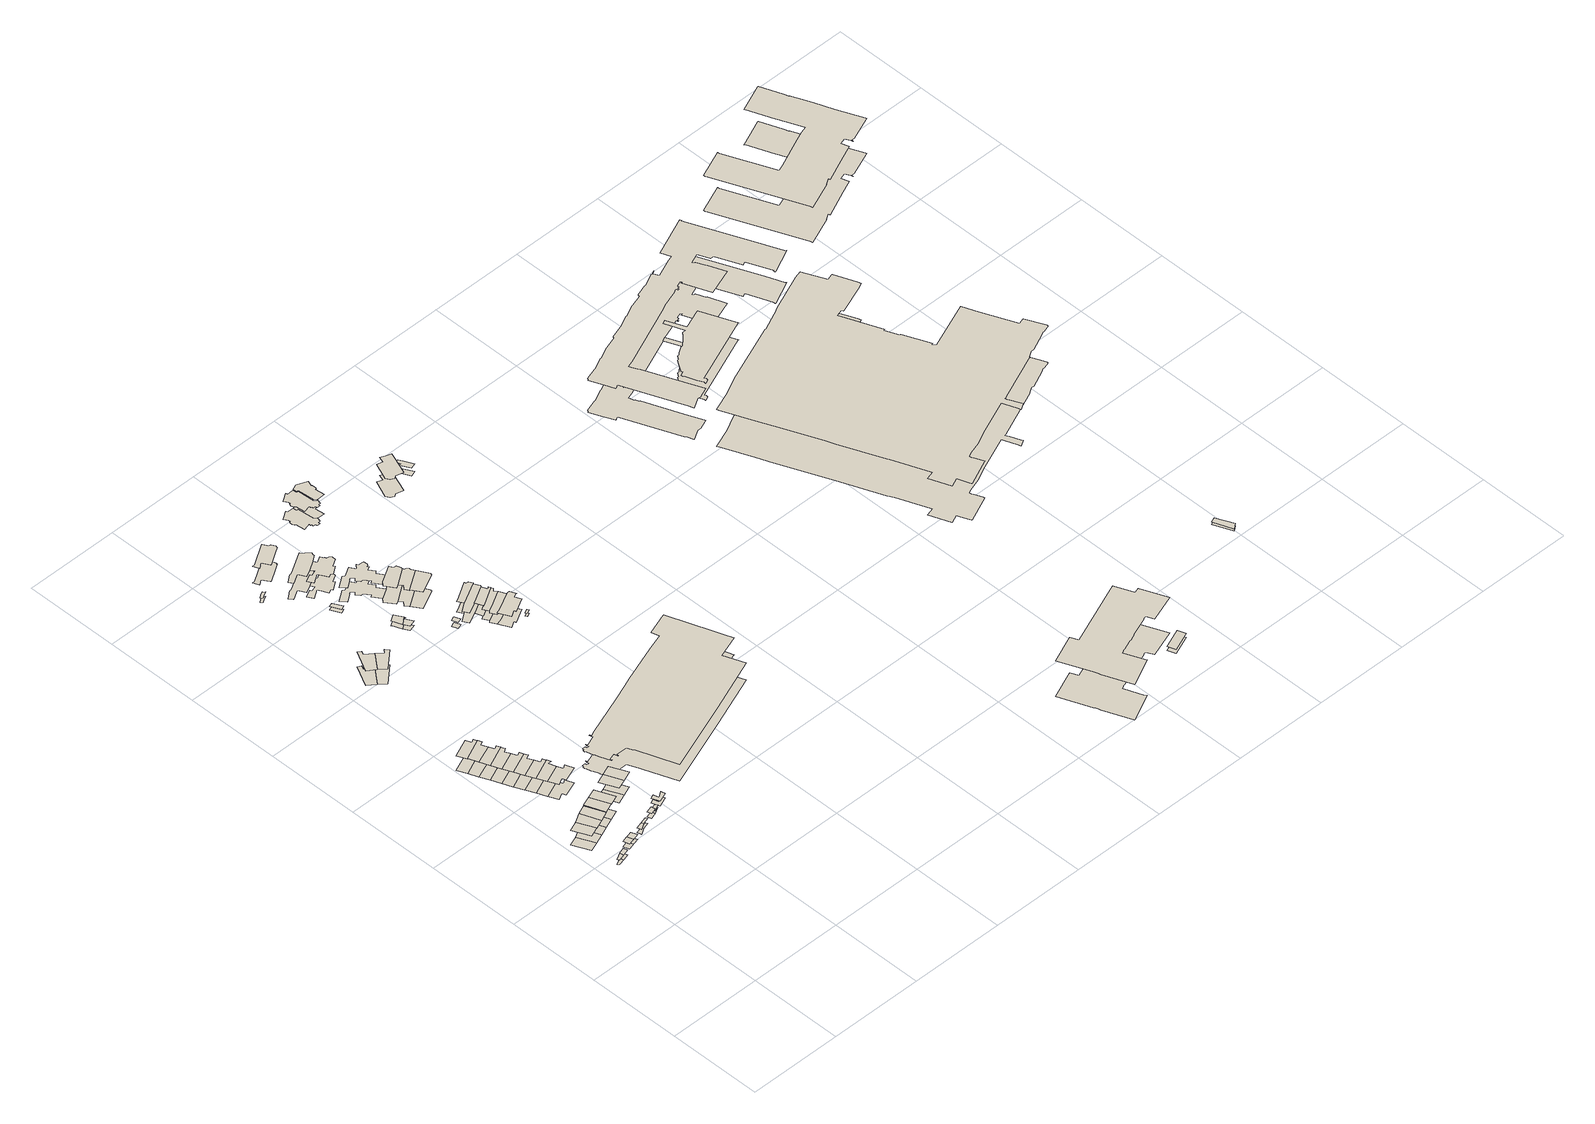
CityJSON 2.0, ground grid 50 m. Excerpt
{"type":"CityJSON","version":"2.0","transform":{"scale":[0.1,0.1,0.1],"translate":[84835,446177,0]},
"CityObjects":{
"building1":{"type":"Building","attributes":{"yearOfConstruction":"1989-01-01Z","measuredHeight":2.98,"storeysAboveGround":0},"geometry":[{"type":"MultiSurface","lod":"1.2","boundaries":[[[0,1,2,3]],[[4,5,6,7]]]}]},
"building2":{"type":"Building","attributes":{"yearOfConstruction":"1989-01-01Z","measuredHeight":9.03,"storeysAboveGround":3},"geometry":[{"type":"MultiSurface","lod":"1.2","boundaries":[[[8,9,10,11]],[[12,13,14,15]]]}]},
"building3":{"type":"Building","attributes":{"yearOfConstruction":"1989-01-01Z","measuredHeight":2.99,"storeysAboveGround":0},"geometry":[{"type":"MultiSurface","lod":"1.2","boundaries":[[[16,17,2,1]],[[18,19,6,5]]]}]},
"building4":{"type":"Building","attributes":{"yearOfConstruction":"1989-01-01Z","measuredHeight":8.89,"storeysAboveGround":2},"geometry":[{"type":"MultiSurface","lod":"1.2","boundaries":[[[9,20,21,10]],[[22,23,24,25]]]}]},
"building5":{"type":"Building","attributes":{"yearOfConstruction":"1989-01-01Z","measuredHeight":3.2,"storeysAboveGround":1},"geometry":[{"type":"MultiSurface","lod":"1.2","boundaries":[[[26,27,28,29,30]],[[31,32,33,34,35]]]}]},
"building6":{"type":"Building","attributes":{"yearOfConstruction":"1989-01-01Z","measuredHeight":9.04,"storeysAboveGround":3},"geometry":[{"type":"MultiSurface","lod":"1.2","boundaries":[[[20,36,37,21]],[[38,39,40,41]]]}]},
"building7":{"type":"Building","attributes":{"yearOfConstruction":"1989-01-01Z","measuredHeight":2.93,"storeysAboveGround":0},"geometry":[{"type":"MultiSurface","lod":"1.2","boundaries":[[[42,43,29,28,27]],[[44,45,46,47,48]]]}]},
"building8":{"type":"Building","attributes":{"yearOfConstruction":"1989-01-01Z","measuredHeight":9.45,"storeysAboveGround":3},"geometry":[{"type":"MultiSurface","lod":"1.2","boundaries":[[[36,49,50,37]],[[51,52,53,54]]]}]},
"building9":{"type":"Building","attributes":{"yearOfConstruction":"1989-01-01Z","measuredHeight":3.05,"storeysAboveGround":1},"geometry":[{"type":"MultiSurface","lod":"1.2","boundaries":[[[55,56,57,58]],[[59,60,61,62]]]}]},
"building10":{"type":"Building","attributes":{"yearOfConstruction":"1989-01-01Z","measuredHeight":8.88,"storeysAboveGround":2},"geometry":[{"type":"MultiSurface","lod":"1.2","boundaries":[[[63,64,65,66,67,68]],[[69,70,71,72,73,74]]]}]},
"building11":{"type":"Building","attributes":{"yearOfConstruction":"1989-01-01Z","measuredHeight":9.06,"storeysAboveGround":3},"geometry":[{"type":"MultiSurface","lod":"1.2","boundaries":[[[75,76,77,78,64,63]],[[79,80,81,82,83,84]]]}]},
"building12":{"type":"Building","attributes":{"yearOfConstruction":"1989-01-01Z","measuredHeight":9.16,"storeysAboveGround":3},"geometry":[{"type":"MultiSurface","lod":"1.2","boundaries":[[[49,85,86,50]],[[87,88,89,90]]]}]},
"building13":{"type":"Building","attributes":{"yearOfConstruction":"1989-01-01Z","measuredHeight":8.96,"storeysAboveGround":2},"geometry":[{"type":"MultiSurface","lod":"1.2","boundaries":[[[91,92,93,94,76,75]],[[95,96,97,98,99,100]]]}]},
"building14":{"type":"Building","attributes":{"yearOfConstruction":"1989-01-01Z","measuredHeight":8.88,"storeysAboveGround":2},"geometry":[{"type":"MultiSurface","lod":"1.2","boundaries":[[[101,102,103,104,92,91]],[[105,106,107,108,109,110]]]}]},
"building15":{"type":"Building","attributes":{"yearOfConstruction":"1989-01-01Z","measuredHeight":8.89,"storeysAboveGround":2},"geometry":[{"type":"MultiSurface","lod":"1.2","boundaries":[[[111,112,113,114,102,101]],[[115,116,117,118,106,105]]]}]},
"building16":{"type":"Building","attributes":{"yearOfConstruction":"1989-01-01Z","measuredHeight":3.01,"storeysAboveGround":1},"geometry":[{"type":"MultiSurface","lod":"1.2","boundaries":[[[56,119,120,57]],[[60,121,122,61]]]}]},
"building17":{"type":"Building","attributes":{"yearOfConstruction":"1989-01-01Z","measuredHeight":8.88,"storeysAboveGround":2},"geometry":[{"type":"MultiSurface","lod":"1.2","boundaries":[[[123,124,125,126,112,111]],[[127,128,129,130,116,115]]]}]},
"building18":{"type":"Building","attributes":{"yearOfConstruction":"1989-01-01Z","measuredHeight":8.9,"storeysAboveGround":2},"geometry":[{"type":"MultiSurface","lod":"1.2","boundaries":[[[131,132,133,134,124,123]],[[135,136,137,138,128,127]]]}]},
"building19":{"type":"Building","attributes":{"yearOfConstruction":"1989-01-01Z","measuredHeight":8.97,"storeysAboveGround":2},"geometry":[{"type":"MultiSurface","lod":"1.2","boundaries":[[[132,131,139,140,141,142]],[[143,144,145,146,147,148]]]}]},
"building20":{"type":"Building","attributes":{"yearOfConstruction":"1989-01-01Z","measuredHeight":9.12,"storeysAboveGround":3},"geometry":[{"type":"MultiSurface","lod":"1.2","boundaries":[[[149,150,151,152,153,154,155,140,139]],[[156,157,158,159,160,161,162,163,164]]]}]},
"building21":{"type":"Building","attributes":{"yearOfConstruction":"1989-01-01Z","measuredHeight":2.94,"storeysAboveGround":0},"geometry":[{"type":"MultiSurface","lod":"1.2","boundaries":[[[165,166,167,168]],[[169,170,171,172]]]}]},
"building22":{"type":"Building","attributes":{"yearOfConstruction":"1989-01-01Z","measuredHeight":8.99,"storeysAboveGround":2},"geometry":[{"type":"MultiSurface","lod":"1.2","boundaries":[[[173,174,175,176]],[[177,178,179,180]]]}]},
"building23":{"type":"Building","attributes":{"yearOfConstruction":"1989-01-01Z","measuredHeight":1.72,"storeysAboveGround":0},"geometry":[{"type":"MultiSurface","lod":"1.2","boundaries":[[[181,182,167,166]],[[183,184,185,186]]]}]},
"building24":{"type":"Building","attributes":{"yearOfConstruction":"1989-01-01Z","measuredHeight":9.03,"storeysAboveGround":3},"geometry":[{"type":"MultiSurface","lod":"1.2","boundaries":[[[174,187,188,189,175]],[[178,190,191,192,179]]]}]},
"building25":{"type":"Building","attributes":{"yearOfConstruction":"1989-01-01Z","measuredHeight":2.9,"storeysAboveGround":0},"geometry":[{"type":"MultiSurface","lod":"1.2","boundaries":[[[193,194,195,196,197,198]],[[199,200,201,202,203,204]]]}]},
"building26":{"type":"Building","attributes":{"yearOfConstruction":"1989-01-01Z","measuredHeight":9.04,"storeysAboveGround":3},"geometry":[{"type":"MultiSurface","lod":"1.2","boundaries":[[[205,206,207,208,209,210]],[[211,212,213,214,215,216]]]}]},
"building27":{"type":"Building","attributes":{"yearOfConstruction":"1989-01-01Z","measuredHeight":9.01,"storeysAboveGround":3},"geometry":[{"type":"MultiSurface","lod":"1.2","boundaries":[[[217,218,219,220,208,207]],[[221,222,223,224,214,213]]]}]},
"building28":{"type":"Building","attributes":{"yearOfConstruction":"1925-01-01Z","measuredHeight":2.83,"storeysAboveGround":0},"geometry":[{"type":"MultiSurface","lod":"1.2","boundaries":[[[225,226,227,228,229,230,231]],[[232,233,234,235,236,237,238]]]}]},
"building29":{"type":"Building","attributes":{"yearOfConstruction":"1922-01-01Z","measuredHeight":2.14,"storeysAboveGround":0},"geometry":[{"type":"MultiSurface","lod":"1.2","boundaries":[[[239,240,241,242]],[[243,244,245,246]]]}]},
"building30":{"type":"Building","attributes":{"yearOfConstruction":"1983-01-01Z","measuredHeight":2.9,"storeysAboveGround":0},"geometry":[{"type":"MultiSurface","lod":"1.2","boundaries":[[[247,248,249,250,247,251]],[[252,253,254,255,252,256]]]}]},
"building31":{"type":"Building","attributes":{"yearOfConstruction":"1925-01-01Z","measuredHeight":10.22,"storeysAboveGround":3},"geometry":[{"type":"MultiSurface","lod":"1.2","boundaries":[[[257,258,259,260,261,262,263,264,265,266,267,268,269,270]],[[271,272,273,274,275,276,277,278,279,280,281,282,283,284]]]}]},
"building32":{"type":"Building","attributes":{"yearOfConstruction":"1922-01-01Z","measuredHeight":2.93,"storeysAboveGround":0},"geometry":[{"type":"MultiSurface","lod":"1.2","boundaries":[[[285,286,287,288,249,248]],[[289,290,291,292,254,253]]]}]},
"building33":{"type":"Building","attributes":{"yearOfConstruction":"1923-01-01Z","measuredHeight":9.82,"storeysAboveGround":3},"geometry":[{"type":"MultiSurface","lod":"1.2","boundaries":[[[293,294,295,296,297,298,299,300,301,302,303,304,305,306,307,308,309,310]],[[311,312,313,314,315,316,317,318,319,320,321,322,323,324,325,326,327,328]]]}]},
"building34":{"type":"Building","attributes":{"yearOfConstruction":"1923-01-01Z","measuredHeight":9.6,"storeysAboveGround":3},"geometry":[{"type":"MultiSurface","lod":"1.2","boundaries":[[[329,330,331,332,333,334,335,336,337,338,339,338,340,341,342,343,344,345,346,347,309,308,348,349,350,351]],[[352,353,354,355,356,357,358,359,360,361,362,361,363,364,365,366,367,368,369,370,371,372,373,374,375,376]]]}]},
"building35":{"type":"Building","attributes":{"yearOfConstruction":"1985-01-01Z","measuredHeight":10.16,"storeysAboveGround":3},"geometry":[{"type":"MultiSurface","lod":"1.2","boundaries":[[[377,378,379,380,381,382,383,384,385,386,387,388,389,390,391,392,393,394,395,396,397,398,399,400,401,402,403,404,405,406,407,408,409,410,411,412,413,414,415,416,417,418,419,420,421,422,423,424,425,426,427,428,429,430,431,432,433,434,435,436,437,438,439,440,441,442,443,444,445,446,447,448,449,450,451,452,453]],[[454,455,456,457,458,459,460,461,462,463,464,465,466,467,468,469,470,471,472,473,474,475,476,477,478,479,480,481,482,483,484,485,486,487,488,489,490,491,492,493,494,495,496,497,498,499,500,501,502,503,504,505,506,507,508,509,510,511,512,513,514,515,516,517,518,519,520,521,522,523,524,525,526,527,528,529,530]]]}]},
"building36":{"type":"Building","attributes":{"yearOfConstruction":"1922-01-01Z","measuredHeight":8.53,"storeysAboveGround":2},"geometry":[{"type":"MultiSurface","lod":"1.2","boundaries":[[[531,532,533,534,535,536,537,538,539,540,541,542,543,544,545,546,547,548,549,550,551,552,553,554,555,556,557,558,559]],[[560,561,562,563,564,565,566,567,568,569,570,571,572,573,574,575,576,577,578,579,580,581,582,583,584,585,586,587,588]]]}]},
"building37":{"type":"Building","attributes":{"yearOfConstruction":"1920-01-01Z","measuredHeight":3.59,"storeysAboveGround":1},"geometry":[{"type":"MultiSurface","lod":"1.2","boundaries":[[[589,590,591,592,593,594]],[[595,596,597,598,599,600]]]}]},
"building38":{"type":"Building","attributes":{"yearOfConstruction":"1922-01-01Z","measuredHeight":9.88,"storeysAboveGround":3},"geometry":[{"type":"MultiSurface","lod":"1.2","boundaries":[[[601,602,603,604,605,536,535,606,607,608,609]],[[610,611,612,613,614,615,616,617,618,619,620]]]}]},
"building39":{"type":"Building","attributes":{"yearOfConstruction":"1922-01-01Z","measuredHeight":9.81,"storeysAboveGround":3},"geometry":[{"type":"MultiSurface","lod":"1.2","boundaries":[[[621,622,623,609,608,624,625,626,627,628,629,630]],[[631,632,633,634,635,636,637,638,639,640,641,642]]]}]},
"building40":{"type":"Building","attributes":{"yearOfConstruction":"1922-01-01Z","measuredHeight":10,"storeysAboveGround":3},"geometry":[{"type":"MultiSurface","lod":"1.2","boundaries":[[[629,628,643,644,645,646,647]],[[648,649,650,651,652,653,654]]]}]},
"building41":{"type":"Building","attributes":{"yearOfConstruction":"1920-01-01Z","measuredHeight":6.08,"storeysAboveGround":2},"geometry":[{"type":"MultiSurface","lod":"1.2","boundaries":[[[655,656,657,658,659,660,661,662]],[[663,664,665,666,667,668,669,670]]]}]},
"building42":{"type":"Building","attributes":{"yearOfConstruction":"1920-01-01Z","measuredHeight":6.48,"storeysAboveGround":2},"geometry":[{"type":"MultiSurface","lod":"1.2","boundaries":[[[661,660,671,672,673,674,675]],[[676,677,678,679,680,681,682]]]}]},
"building43":{"type":"Building","attributes":{"yearOfConstruction":"1920-01-01Z","measuredHeight":5.71,"storeysAboveGround":1},"geometry":[{"type":"MultiSurface","lod":"1.2","boundaries":[[[683,684,685,686,687,688,689,690,691]],[[692,693,694,695,696,697,698,699,700]]]}]},
"building44":{"type":"Building","attributes":{"yearOfConstruction":"1920-01-01Z","measuredHeight":5.88,"storeysAboveGround":1},"geometry":[{"type":"MultiSurface","lod":"1.2","boundaries":[[[691,690,689,701,702,703,704]],[[705,706,707,708,709,710,711]]]}]},
"building45":{"type":"Building","attributes":{"yearOfConstruction":"1920-01-01Z","measuredHeight":6.61,"storeysAboveGround":2},"geometry":[{"type":"MultiSurface","lod":"1.2","boundaries":[[[712,713,714,715,716,717,704,718,702,719,720,721,722]],[[723,724,725,726,727,728,729,730,731,732,733,734,735]]]}]},
"building46":{"type":"Building","attributes":{"yearOfConstruction":"1920-01-01Z","measuredHeight":6.15,"storeysAboveGround":2},"geometry":[{"type":"MultiSurface","lod":"1.2","boundaries":[[[736,737,658,657,738,687,686,685]],[[739,740,741,742,743,744,745,746]]]}]},
"building47":{"type":"Building","attributes":{"yearOfConstruction":"1987-01-01Z","measuredHeight":2.01,"storeysAboveGround":0},"geometry":[{"type":"MultiSurface","lod":"1.2","boundaries":[[[747,748,749,750]],[[751,752,753,754]]]}]},
"building48":{"type":"Building","attributes":{"yearOfConstruction":"1916-01-01Z","measuredHeight":10.91,"storeysAboveGround":3},"geometry":[{"type":"MultiSurface","lod":"1.2","boundaries":[[[755,756,757,758,759,760,761,762,763,764,765,766,767,768,769,770,771,772,773,774,775,776,777,778,779,780,781,782,783,784,785,786,787,788,789,790,791,792,793,794,795,796,797,798,799,800,801,802,803,804,805,806,807,808,809,810,811,812,813,814,815,816,817,818,819,820,821,822,823,824,825,826,827,828,829,830,831]],[[832,833,834,835,836,837,838,839,840,841,842,843,844,845,846,847,848,849,850,851,852,853,854,855,856,857,858,859,860,861,862,863,864,865,866,867,868,869,870,871,872,873,874,875,876,877,878,879,880,881,882,883,884,885,886,887,888,889,890,891,892,893,894,895,896,897,898,899,900,901,902,903,904,905,906,907,908]]]}]},
"building49":{"type":"Building","attributes":{"yearOfConstruction":"1916-01-01Z","measuredHeight":11.61,"storeysAboveGround":3},"geometry":[{"type":"MultiSurface","lod":"1.2","boundaries":[[[909,910,911,912,823,822,821,820,819,818,913,914,915,916,917,918,919]],[[920,921,922,923,924,925,926,927,928,929,930,931,932,933,934,935,936]]]}]},
"building50":{"type":"Building","attributes":{"yearOfConstruction":"1920-01-01Z","measuredHeight":10.9,"storeysAboveGround":3},"geometry":[{"type":"MultiSurface","lod":"1.2","boundaries":[[[937,938,939,940,941,942,943,944,945,946,947,948,949,950,951]],[[952,953,954,955,956,957,958,959,960,961,962,963,964,965,966]]]}]},
"building51":{"type":"Building","attributes":{"yearOfConstruction":"1965-01-01Z","measuredHeight":4.65,"storeysAboveGround":1},"geometry":[{"type":"MultiSurface","lod":"1.2","boundaries":[[[967,968,969,970,971,972,973,974]],[[975,976,977,978,979,980,981,982]]]}]},
"building52":{"type":"Building","attributes":{"yearOfConstruction":"1957-01-01Z","measuredHeight":21.65,"storeysAboveGround":7},"geometry":[{"type":"MultiSurface","lod":"1.2","boundaries":[[[983,984,985,986,987,988,989,990,991,992,993,994,995,996,997,998,999,1000,1001,1002,1003,1004,1005,1006,1007,1008,1009,1010,1011,1012,1013,1014,1015,1016,1017,1018]],[[1019,1020,1021,1022,1023,1024,1025,1026,1027,1028,1029,1030,1031,1032,1033,1034,1035,1036,1037,1038,1039,1040,1041,1042,1043,1044,1045,1046,1047,1048,1049,1050,1051,1052,1053,1054]]]}]},
"building53":{"type":"Building","attributes":{"yearOfConstruction":"1957-01-01Z","measuredHeight":2.64,"storeysAboveGround":0},"geometry":[{"type":"MultiSurface","lod":"1.2","boundaries":[[[1055,1056,1057,1058]],[[1059,1060,1061,1062]]]}]},
"building54":{"type":"Building","attributes":{"yearOfConstruction":"1999-01-01Z","measuredHeight":10.42,"storeysAboveGround":3},"geometry":[{"type":"MultiSurface","lod":"1.2","boundaries":[[[1063,1064,1065,1066,1067,1068,1069,1070,1071,1072,1073,1074,1075,1076,1077,1078,1079,1080,1081,1082,1083,1084,1085,1086,1087,1088,1089,1090,1091,1092,1093,1094,1095,1096]],[[1097,1098,1099,1100,1101,1102,1103,1104,1105,1106,1107,1108,1109,1110,1111,1112,1113,1114,1115,1116,1117,1118,1119,1120,1121,1122,1123,1124,1125,1126,1127,1128,1129,1130]]]}]},
"building55":{"type":"Building","attributes":{"yearOfConstruction":"1968-01-01Z","measuredHeight":19.31,"storeysAboveGround":6},"geometry":[{"type":"MultiSurface","lod":"1.2","boundaries":[[[1131,1132,1133,1134,1135,1136,1137,1134,1138,1139,1140,1141,1142,1143,1144,1145,1146,1147,1148,1149,1150,1151,1152,1153,1154,1155,1156,1157,1158,1159,1160,1161,1162,1163,1164,1165,1166,1167,1168,1167,1169,1170,1171,1172,1173,1174,1175,1176,1177,1178,1179,1180,1181,1182,1183,1184,1185,1186,1079,1078,1187,1188,1189,1190,1191,1192,1193,1194,1195,1196,1197,1198,1199,1200,1201,1202,1203,1204,1205,1206,1207,1208,1209,1210,1211,1212,1213,1214,1215,1216,1217,1218,1219,1220,1221,1222,1223,1224,1225,1226,1227,1228,1229,1230,1231,1232,1233,1234,1235,1236,1237,1238,1239,1240,1241,1242,1243]],[[1244,1245,1246,1247,1248,1249,1250,1247,1251,1252,1253,1254,1255,1256,1257,1258,1259,1260,1261,1262,1263,1264,1265,1266,1267,1268,1269,1270,1271,1272,1273,1274,1275,1276,1277,1278,1279,1280,1281,1280,1282,1283,1284,1285,1286,1287,1288,1289,1290,1291,1292,1293,1294,1295,1296,1297,1298,1299,1300,1301,1302,1303,1304,1305,1306,1307,1308,1309,1310,1311,1312,1313,1314,1315,1316,1317,1318,1319,1320,1321,1322,1323,1324,1325,1326,1327,1328,1329,1330,1331,1332,1333,1334,1335,1336,1337,1338,1339,1340,1341,1342,1343,1344,1345,1346,1347,1348,1349,1350,1351,1352,1353,1354,1355,1356,1357,1358]]]}]},
"building56":{"type":"Building","attributes":{"yearOfConstruction":"1955-01-01Z","measuredHeight":22.25,"storeysAboveGround":7},"geometry":[{"type":"MultiSurface","lod":"1.2","boundaries":[[[1359,1360,1361,1362,1363,1364,1365,1366,1367,1368,1369,1370,1371,1372,1373,1374,1375,1376,1377,1378,1379,1380,1381,1382,1383,1384,1385,1386,1387,1388,1389,1390,1391,1392,1393,1394,1395,1396,1397,1398,1399,1400,1401,1402,1403,1404,1405,1406,1407,1408,1409,1410,1411,1412,1413,1414,1415,1416,1417,1418,1419,1420,1421,1422,1423,1424,1425,1426,1427,1428,1429,1430,1431,1432,1433,1434,1435,1436,1437,1438,1439,1440,1441,1442,1443,1444,1443,1445,1446,1447]],[[1448,1449,1450,1451,1452,1453,1454,1455,1456,1457,1458,1459,1460,1461,1462,1463,1464,1465,1466,1467,1468,1469,1470,1471,1472,1473,1474,1475,1476,1477,1478,1479,1480,1481,1482,1483,1484,1485,1486,1487,1488,1489,1490,1491,1492,1493,1494,1495,1496,1497,1498,1499,1500,1501,1502,1503,1504,1505,1506,1507,1508,1509,1510,1511,1512,1513,1514,1515,1516,1517,1518,1519,1520,1521,1522,1523,1524,1525,1526,1527,1528,1529,1530,1531,1532,1533,1532,1534,1535,1536]]]}]},
"building57":{"type":"Building","attributes":{"yearOfConstruction":"1980-01-01Z","measuredHeight":1.44,"storeysAboveGround":0},"geometry":[{"type":"MultiSurface","lod":"1.2","boundaries":[[[1537,1538,1539,1540]],[[1541,1542,1543,1544]]]}]},
"building58":{"type":"Building","attributes":{"yearOfConstruction":"1961-01-01Z","measuredHeight":21.26,"storeysAboveGround":7},"geometry":[{"type":"MultiSurface","lod":"1.2","boundaries":[[[1545,1546,1547,1548,1549,1550,1551,1552,1553,1554,1555,1556,1555,1557,1558,1559,1560,1561,1562,1563,1564,1565,1566,1567,1568,1569,1570,1571,1572,1573,1574,1575,1576,1577,1578,1579,1580,1581,1582,1583,1584,1585,1586,1587,1588,1589,1590,1591,1592,1593]],[[1594,1595,1596,1597,1598,1599,1600,1601,1602,1603,1604,1605,1604,1606,1607,1608,1609,1610,1611,1612,1613,1614,1615,1616,1617,1618,1619,1620,1621,1622,1623,1624,1625,1626,1627,1628,1629,1630,1631,1632,1633,1634,1635,1636,1637,1638,1639,1640,1641,1642]]]}]}
},
"vertices":[
[98,940,0],[132,950,0],[126,970,0],[92,950,0],[98,940,30],[132,950,30],[126,970,30],[92,950,30],
[74,1090,0],[123,1110,0],[83,1200,0],[33,1180,0],[74,1090,90],[123,1110,90],[83,1200,90],[33,1180,90],
[165,960,0],[159,980,0],[165,960,30],[159,980,30],
[173,1130,0],[133,1230,0],[123,1110,89],[173,1130,89],[133,1230,89],[83,1200,89],
[199,980,0],[233,990,0],[227,1000,0],[220,1020,0],[187,1010,0],[199,980,32],[233,990,32],[227,1000,32],[220,1020,32],[187,1010,32],
[223,1150,0],[182,1250,0],[173,1130,90],[223,1150,90],[182,1250,90],[133,1230,90],
[266,1000,0],[254,1030,0],[266,1000,29],[254,1030,29],[220,1020,29],[227,1000,29],[233,990,29],
[273,1170,0],[233,1270,0],[223,1150,94],[273,1170,94],[233,1270,94],[182,1250,94],
[301,1010,0],[334,1030,0],[329,1040,0],[295,1030,0],[301,1010,30],[334,1030,30],[329,1040,30],[295,1030,30],
[30,1820,0],[144,1870,0],[136,1890,0],[118,1880,0],[104,1910,0],[9,1870,0],[30,1820,89],[144,1870,89],[136,1890,89],[118,1880,89],[104,1910,89],[9,1870,89],
[51,1770,0],[147,1810,0],[133,1840,0],[152,1850,0],[51,1770,91],[147,1810,91],[133,1840,91],[152,1850,91],[144,1870,91],[30,1820,91],
[323,1190,0],[283,1290,0],[273,1170,92],[323,1190,92],[283,1290,92],[233,1270,92],
[72,1720,0],[186,1770,0],[178,1790,0],[160,1780,0],[72,1720,90],[186,1770,90],[178,1790,90],[160,1780,90],[147,1810,90],[51,1770,90],
[93,1670,0],[189,1710,0],[176,1740,0],[194,1750,0],[93,1670,89],[189,1710,89],[176,1740,89],[194,1750,89],[186,1770,89],[72,1720,89],
[114,1620,0],[228,1670,0],[220,1690,0],[202,1680,0],[114,1620,89],[228,1670,89],[220,1690,89],[202,1680,89],
[368,1040,0],[362,1050,0],[368,1040,30],[362,1050,30],
[136,1570,0],[231,1610,0],[218,1640,0],[236,1650,0],[136,1570,89],[231,1610,89],[218,1640,89],[236,1650,89],
[157,1520,0],[270,1570,0],[262,1590,0],[244,1580,0],[157,1520,89],[270,1570,89],[262,1590,89],[244,1580,89],
[178,1470,0],[273,1510,0],[260,1550,0],[278,1550,0],[270,1570,90],[157,1520,90],[178,1470,90],[273,1510,90],[260,1550,90],[278,1550,90],
[199,1420,0],[200,1420,0],[234,1440,0],[242,1420,0],[321,1450,0],[304,1490,0],[286,1480,0],[199,1420,91],[200,1420,91],[234,1440,91],[242,1420,91],[321,1450,91],[304,1490,91],[286,1480,91],[273,1510,91],[178,1470,91],
[403,1050,0],[436,1060,0],[431,1080,0],[397,1070,0],[403,1050,29],[436,1060,29],[431,1080,29],[397,1070,29],
[373,1220,0],[422,1240,0],[382,1330,0],[332,1310,0],[373,1220,90],[422,1240,90],[382,1330,90],[332,1310,90],
[470,1080,0],[464,1090,0],[470,1080,17],[464,1090,17],[431,1080,17],[436,1060,17],
[473,1260,0],[474,1260,0],[434,1350,0],[473,1260,90],[474,1260,90],[434,1350,90],
[536,1100,0],[530,1120,0],[500,1100,0],[492,1130,0],[471,1120,0],[487,1080,0],[536,1100,29],[530,1120,29],[500,1100,29],[492,1130,29],[471,1120,29],[487,1080,29],
[163,2640,0],[107,2530,0],[147,2500,0],[210,2580,0],[171,2610,0],[181,2630,0],[163,2640,90],[107,2530,90],[147,2500,90],[210,2580,90],[171,2610,90],[181,2630,90],
[183,2470,0],[273,2550,0],[259,2570,0],[244,2550,0],[183,2470,90],[273,2550,90],[259,2570,90],[244,2550,90],
[158,3220,0],[171,3230,0],[192,3240,0],[189,3240,0],[182,3250,0],[164,3240,0],[148,3230,0],[158,3220,28],[171,3230,28],[192,3240,28],[189,3240,28],[182,3250,28],[164,3240,28],[148,3230,28],
[332,2980,0],[356,2930,0],[377,2940,0],[352,2990,0],[332,2980,21],[356,2930,21],[377,2940,21],[352,2990,21],
[454,2720,0],[474,2670,0],[511,2700,0],[485,2740,0],[453,2720,0],[454,2720,29],[474,2670,29],[511,2700,29],[485,2740,29],[453,2720,29],
[364,3380,0],[357,3380,0],[353,3380,0],[338,3410,0],[226,3340,0],[212,3340,0],[225,3310,0],[252,3330,0],[275,3290,0],[276,3290,0],[342,3330,0],[373,3350,0],[370,3350,0],[373,3360,0],[364,3380,102],[357,3380,102],[353,3380,102],[338,3410,102],[226,3340,102],[212,3340,102],[225,3310,102],[252,3330,102],[275,3290,102],[276,3290,102],[342,3330,102],[373,3350,102],[370,3350,102],[373,3360,102],
[489,2640,0],[524,2650,0],[503,2690,0],[511,2690,0],[489,2640,29],[524,2650,29],[503,2690,29],[511,2690,29],
[453,3200,0],[455,3210,0],[459,3220,0],[450,3230,0],[438,3240,0],[435,3240,0],[433,3240,0],[419,3260,0],[321,3200,0],[301,3190,0],[292,3190,0],[252,3160,0],[266,3140,0],[318,3170,0],[339,3130,0],[377,3150,0],[424,3180,0],[455,3200,0],[453,3200,98],[455,3210,98],[459,3220,98],[450,3230,98],[438,3240,98],[435,3240,98],[433,3240,98],[419,3260,98],[321,3200,98],[301,3190,98],[292,3190,98],[252,3160,98],[266,3140,98],[318,3170,98],[339,3130,98],[377,3150,98],[424,3180,98],[455,3200,98],
[335,3080,0],[380,3110,0],[386,3100,0],[387,3100,0],[407,3060,0],[426,3070,0],[433,3060,0],[473,3090,0],[467,3100,0],[503,3120,0],[501,3120,0],[506,3140,0],[498,3150,0],[485,3150,0],[483,3150,0],[480,3160,0],[479,3160,0],[467,3180,0],[436,3160,0],[389,3130,0],[362,3120,0],[355,3130,0],[318,3110,0],[335,3080,96],[380,3110,96],[386,3100,96],[387,3100,96],[407,3060,96],[426,3070,96],[433,3060,96],[473,3090,96],[467,3100,96],[503,3120,96],[501,3120,96],[506,3140,96],[498,3150,96],[485,3150,96],[483,3150,96],[480,3160,96],[479,3160,96],[467,3180,96],[436,3160,96],[424,3180,96],[377,3150,96],[389,3130,96],[362,3120,96],[355,3130,96],[318,3110,96],
[497,1380,0],[500,1370,0],[499,1370,0],[503,1360,0],[506,1360,0],[504,1370,0],[564,1370,0],[577,1340,0],[579,1340,0],[657,1130,0],[1029,1270,0],[1316,1380,0],[1315,1380,0],[1273,1490,0],[1388,1530,0],[1390,1530,0],[1373,1580,0],[1357,1620,0],[1274,1850,0],[1271,1850,0],[1156,1810,0],[1168,1770,0],[1076,1740,0],[882,1670,0],[830,1650,0],[755,1620,0],[529,1540,0],[509,1530,0],[507,1540,0],[506,1540,0],[503,1540,0],[510,1520,0],[456,1500,0],[454,1510,0],[451,1500,0],[455,1490,0],[445,1490,0],[444,1490,0],[443,1490,0],[442,1490,0],[441,1490,0],[441,1500,0],[440,1500,0],[439,1500,0],[438,1500,0],[437,1500,0],[436,1500,0],[435,1500,0],[434,1500,0],[433,1500,0],[432,1500,0],[431,1500,0],[430,1500,0],[429,1500,0],[428,1500,0],[427,1500,0],[426,1500,0],[425,1500,0],[424,1500,0],[423,1500,0],[423,1490,0],[422,1490,0],[421,1490,0],[420,1490,0],[419,1490,0],[418,1490,0],[418,1480,0],[419,1480,0],[429,1450,0],[428,1450,0],[432,1440,0],[433,1440,0],[443,1410,0],[442,1410,0],[463,1360,0],[466,1360,0],[462,1370,0],[497,1380,102],[500,1370,102],[499,1370,102],[503,1360,102],[506,1360,102],[504,1370,102],[564,1370,102],[577,1340,102],[579,1340,102],[657,1130,102],[1029,1270,102],[1316,1380,102],[1315,1380,102],[1273,1490,102],[1388,1530,102],[1390,1530,102],[1373,1580,102],[1357,1620,102],[1274,1850,102],[1271,1850,102],[1156,1810,102],[1168,1770,102],[1076,1740,102],[882,1670,102],[830,1650,102],[755,1620,102],[529,1540,102],[509,1530,102],[507,1540,102],[506,1540,102],[503,1540,102],[510,1520,102],[456,1500,102],[454,1510,102],[451,1500,102],[455,1490,102],[445,1490,102],[444,1490,102],[443,1490,102],[442,1490,102],[441,1490,102],[441,1500,102],[440,1500,102],[439,1500,102],[438,1500,102],[437,1500,102],[436,1500,102],[435,1500,102],[434,1500,102],[433,1500,102],[432,1500,102],[431,1500,102],[430,1500,102],[429,1500,102],[428,1500,102],[427,1500,102],[426,1500,102],[425,1500,102],[424,1500,102],[423,1500,102],[423,1490,102],[422,1490,102],[421,1490,102],[420,1490,102],[419,1490,102],[418,1490,102],[418,1480,102],[419,1480,102],[429,1450,102],[428,1450,102],[432,1440,102],[433,1440,102],[443,1410,102],[442,1410,102],[463,1360,102],[466,1360,102],[462,1370,102],
[495,2950,0],[506,2950,0],[530,2920,0],[519,2910,0],[548,2870,0],[601,2900,0],[574,2940,0],[586,2950,0],[567,2980,0],[585,2990,0],[580,3000,0],[584,3000,0],[592,3010,0],[590,3030,0],[579,3030,0],[565,3030,0],[560,3030,0],[555,3040,0],[536,3020,0],[517,3050,0],[466,3020,0],[457,3030,0],[399,2990,0],[423,2960,0],[465,2990,0],[461,2990,0],[474,3000,0],[489,2980,0],[478,2970,0],[495,2950,85],[506,2950,85],[530,2920,85],[519,2910,85],[548,2870,85],[601,2900,85],[574,2940,85],[586,2950,85],[567,2980,85],[585,2990,85],[580,3000,85],[584,3000,85],[592,3010,85],[590,3030,85],[579,3030,85],[565,3030,85],[560,3030,85],[555,3040,85],[536,3020,85],[517,3050,85],[466,3020,85],[457,3030,85],[399,2990,85],[423,2960,85],[465,2990,85],[461,2990,85],[474,3000,85],[489,2980,85],[478,2970,85],
[661,2540,0],[637,2530,0],[649,2500,0],[673,2510,0],[674,2510,0],[662,2540,0],[661,2540,36],[637,2530,36],[649,2500,36],[673,2510,36],[674,2510,36],[662,2540,36],
[669,2870,0],[671,2880,0],[661,2900,0],[651,2900,0],[636,2920,0],[531,2850,0],[566,2800,0],[582,2810,0],[671,2870,0],[669,2870,99],[671,2880,99],[661,2900,99],[651,2900,99],[636,2920,99],[601,2900,99],[548,2870,99],[531,2850,99],[566,2800,99],[582,2810,99],[671,2870,99],
[693,2850,0],[684,2860,0],[673,2860,0],[599,2790,0],[582,2770,0],[596,2750,0],[595,2750,0],[597,2750,0],[703,2820,0],[691,2840,0],[693,2850,98],[684,2860,98],[673,2860,98],[671,2870,98],[582,2810,98],[599,2790,98],[582,2770,98],[596,2750,98],[595,2750,98],[597,2750,98],[703,2820,98],[691,2840,98],
[630,2700,0],[733,2750,0],[731,2750,0],[735,2760,0],[736,2760,0],[703,2820,100],[597,2750,100],[630,2700,100],[733,2750,100],[731,2750,100],[735,2760,100],[736,2760,100],
[710,2490,0],[750,2510,0],[771,2520,0],[860,2570,0],[864,2580,0],[851,2610,0],[734,2550,0],[692,2520,0],[710,2490,61],[750,2510,61],[771,2520,61],[860,2570,61],[864,2580,61],[851,2610,61],[734,2550,61],[692,2520,61],
[839,2630,0],[826,2630,0],[825,2640,0],[741,2590,0],[717,2580,0],[734,2550,65],[851,2610,65],[839,2630,65],[826,2630,65],[825,2640,65],[741,2590,65],[717,2580,65],
[883,2520,0],[894,2530,0],[888,2540,0],[788,2480,0],[784,2480,0],[766,2470,0],[784,2440,0],[806,2450,0],[896,2500,0],[883,2520,57],[894,2530,57],[888,2540,57],[788,2480,57],[784,2480,57],[766,2470,57],[784,2440,57],[806,2450,57],[896,2500,57],
[773,2430,0],[791,2400,0],[824,2410,0],[915,2460,0],[896,2500,59],[806,2450,59],[784,2440,59],[773,2430,59],[791,2400,59],[824,2410,59],[915,2460,59],
[915,2420,0],[933,2430,0],[931,2430,0],[939,2430,0],[924,2460,0],[916,2460,0],[814,2410,0],[821,2340,0],[853,2360,0],[857,2350,0],[930,2390,0],[915,2420,66],[933,2430,66],[931,2430,66],[939,2430,66],[924,2460,66],[916,2460,66],[915,2460,66],[814,2410,66],[791,2400,66],[821,2340,66],[853,2360,66],[857,2350,66],[930,2390,66],
[883,2550,0],[872,2540,0],[767,2520,0],[883,2550,62],[872,2540,62],[860,2570,62],[771,2520,62],[767,2520,62],[784,2480,62],[788,2480,62],[888,2540,62],
[919,2340,0],[937,2350,0],[931,2360,0],[912,2350,0],[919,2340,20],[937,2350,20],[931,2360,20],[912,2350,20],
[595,3490,0],[597,3480,0],[602,3470,0],[603,3470,0],[608,3470,0],[612,3420,0],[651,3430,0],[651,3420,0],[652,3420,0],[653,3420,0],[654,3420,0],[655,3420,0],[656,3420,0],[656,3410,0],[657,3410,0],[658,3410,0],[659,3410,0],[660,3410,0],[661,3410,0],[662,3410,0],[663,3410,0],[664,3410,0],[665,3410,0],[666,3410,0],[667,3410,0],[668,3410,0],[669,3410,0],[670,3400,0],[671,3400,0],[672,3400,0],[673,3400,0],[674,3400,0],[675,3400,0],[676,3400,0],[677,3400,0],[678,3400,0],[679,3400,0],[680,3400,0],[681,3400,0],[682,3400,0],[683,3400,0],[684,3400,0],[685,3400,0],[686,3400,0],[687,3410,0],[688,3410,0],[689,3410,0],[690,3410,0],[691,3410,0],[692,3410,0],[693,3410,0],[694,3410,0],[695,3410,0],[696,3410,0],[697,3410,0],[698,3410,0],[699,3410,0],[700,3420,0],[701,3420,0],[702,3420,0],[703,3420,0],[704,3420,0],[704,3430,0],[705,3430,0],[701,3430,0],[690,3440,0],[682,3530,0],[673,3530,0],[671,3550,0],[666,3550,0],[638,3550,0],[634,3560,0],[591,3530,0],[592,3530,0],[605,3510,0],[606,3500,0],[600,3500,0],[595,3490,109],[597,3480,109],[602,3470,109],[603,3470,109],[608,3470,109],[612,3420,109],[651,3430,109],[651,3420,109],[652,3420,109],[653,3420,109],[654,3420,109],[655,3420,109],[656,3420,109],[656,3410,109],[657,3410,109],[658,3410,109],[659,3410,109],[660,3410,109],[661,3410,109],[662,3410,109],[663,3410,109],[664,3410,109],[665,3410,109],[666,3410,109],[667,3410,109],[668,3410,109],[669,3410,109],[670,3400,109],[671,3400,109],[672,3400,109],[673,3400,109],[674,3400,109],[675,3400,109],[676,3400,109],[677,3400,109],[678,3400,109],[679,3400,109],[680,3400,109],[681,3400,109],[682,3400,109],[683,3400,109],[684,3400,109],[685,3400,109],[686,3400,109],[687,3410,109],[688,3410,109],[689,3410,109],[690,3410,109],[691,3410,109],[692,3410,109],[693,3410,109],[694,3410,109],[695,3410,109],[696,3410,109],[697,3410,109],[698,3410,109],[699,3410,109],[700,3420,109],[701,3420,109],[702,3420,109],[703,3420,109],[704,3420,109],[704,3430,109],[705,3430,109],[701,3430,109],[690,3440,109],[682,3530,109],[673,3530,109],[671,3550,109],[666,3550,109],[638,3550,109],[634,3560,109],[591,3530,109],[592,3530,109],[605,3510,109],[606,3500,109],[600,3500,109],
[753,3540,0],[699,3560,0],[698,3560,0],[696,3560,0],[706,3430,0],[744,3430,0],[739,3480,0],[745,3480,0],[749,3490,0],[748,3510,0],[742,3510,0],[753,3540,116],[699,3560,116],[698,3560,116],[696,3560,116],[671,3550,116],[673,3530,116],[682,3530,116],[690,3440,116],[701,3430,116],[705,3430,116],[706,3430,116],[744,3430,116],[739,3480,116],[745,3480,116],[749,3490,116],[748,3510,116],[742,3510,116],
[1018,3310,0],[1022,3300,0],[1041,3290,0],[1052,3300,0],[1054,3300,0],[1095,3290,0],[1131,3380,0],[1141,3410,0],[1114,3420,0],[1113,3420,0],[1087,3430,0],[1078,3400,0],[1048,3410,0],[1012,3320,0],[1019,3310,0],[1018,3310,109],[1022,3300,109],[1041,3290,109],[1052,3300,109],[1054,3300,109],[1095,3290,109],[1131,3380,109],[1141,3410,109],[1114,3420,109],[1113,3420,109],[1087,3430,109],[1078,3400,109],[1048,3410,109],[1012,3320,109],[1019,3310,109],
[1185,3330,0],[1213,3340,0],[1189,3390,0],[1188,3390,0],[1177,3410,0],[1160,3410,0],[1171,3380,0],[1161,3380,0],[1185,3330,47],[1213,3340,47],[1189,3390,47],[1188,3390,47],[1177,3410,47],[1160,3410,47],[1171,3380,47],[1161,3380,47],
[2757,410,0],[2716,510,0],[2370,370,0],[2353,410,0],[2205,350,0],[2273,180,0],[2274,180,0],[2283,160,0],[2284,150,0],[2346,0,0],[2493,70,0],[2486,80,0],[2448,180,0],[2452,180,0],[2468,190,0],[2469,190,0],[2473,190,0],[2472,190,0],[2525,210,0],[2533,210,0],[2551,220,0],[2554,220,0],[2555,220,0],[2571,230,0],[2572,230,0],[2576,230,0],[2575,230,0],[2653,260,0],[2654,260,0],[2657,260,0],[2674,270,0],[2675,270,0],[2681,270,0],[2699,230,0],[2842,280,0],[2785,420,0],[2757,410,216],[2716,510,216],[2370,370,216],[2353,410,216],[2205,350,216],[2273,180,216],[2274,180,216],[2283,160,216],[2284,150,216],[2346,0,216],[2493,70,216],[2486,80,216],[2448,180,216],[2452,180,216],[2468,190,216],[2469,190,216],[2473,190,216],[2472,190,216],[2525,210,216],[2533,210,216],[2551,220,216],[2554,220,216],[2555,220,216],[2571,230,216],[2572,230,216],[2576,230,216],[2575,230,216],[2653,260,216],[2654,260,216],[2657,260,216],[2674,270,216],[2675,270,216],[2681,270,216],[2699,230,216],[2842,280,216],[2785,420,216],
[2756,210,0],[2770,170,0],[2872,210,0],[2858,250,0],[2756,210,26],[2770,170,26],[2872,210,26],[2858,250,26],
[2398,2860,0],[2400,2860,0],[2422,2800,0],[2423,2800,0],[2437,2770,0],[2437,2760,0],[2459,2770,0],[2459,2780,0],[2454,2790,0],[2457,2790,0],[2803,2930,0],[2810,2930,0],[2735,3110,0],[2730,3110,0],[2630,3070,0],[2590,3170,0],[2570,3160,0],[2610,3060,0],[2593,3060,0],[2574,3040,0],[2565,3030,0],[2532,3000,0],[2524,3000,0],[2507,2990,0],[2490,2980,0],[2481,2970,0],[2473,2970,0],[2458,2950,0],[2451,2950,0],[2445,2940,0],[2439,2930,0],[2413,2890,0],[2417,2880,0],[2395,2870,0],[2398,2860,104],[2400,2860,104],[2422,2800,104],[2423,2800,104],[2437,2770,104],[2437,2760,104],[2459,2770,104],[2459,2780,104],[2454,2790,104],[2457,2790,104],[2803,2930,104],[2810,2930,104],[2735,3110,104],[2730,3110,104],[2630,3070,104],[2590,3170,104],[2570,3160,104],[2610,3060,104],[2593,3060,104],[2574,3040,104],[2565,3030,104],[2532,3000,104],[2524,3000,104],[2507,2990,104],[2490,2980,104],[2481,2970,104],[2473,2970,104],[2458,2950,104],[2451,2950,104],[2445,2940,104],[2439,2930,104],[2413,2890,104],[2417,2880,104],[2395,2870,104],
[2833,3370,0],[2805,3360,0],[2709,3320,0],[2695,3350,0],[2696,3350,0],[2712,3360,0],[2710,3360,0],[2690,3350,0],[2687,3350,0],[2624,3320,0],[2621,3320,0],[2617,3320,0],[2557,3300,0],[2554,3290,0],[2491,3270,0],[2488,3270,0],[2424,3240,0],[2421,3240,0],[2358,3210,0],[2355,3210,0],[2291,3190,0],[2288,3180,0],[2224,3160,0],[2222,3160,0],[2158,3130,0],[2155,3130,0],[2091,3100,0],[2089,3100,0],[2025,3080,0],[2022,3070,0],[2018,3070,0],[2047,3000,0],[2068,2950,0],[2071,2950,0],[2073,2950,0],[2089,2960,0],[2100,2930,0],[2099,2930,0],[2101,2930,0],[2210,2660,0],[2213,2660,0],[2227,2620,0],[2279,2650,0],[2278,2650,0],[2295,2650,0],[2296,2650,0],[2348,2670,0],[2307,2770,0],[2306,2770,0],[2229,2960,0],[2228,2960,0],[2219,2980,0],[2217,2980,0],[2207,3010,0],[2236,3020,0],[2237,3020,0],[2680,3200,0],[2694,3210,0],[2695,3210,0],[2696,3210,0],[2697,3210,0],[2698,3210,0],[2699,3210,0],[2700,3210,0],[2701,3210,0],[2702,3200,0],[2703,3200,0],[2704,3200,0],[2705,3200,0],[2706,3200,0],[2707,3200,0],[2708,3200,0],[2708,3210,0],[2709,3210,0],[2710,3210,0],[2711,3210,0],[2712,3210,0],[2713,3210,0],[2714,3210,0],[2715,3210,0],[2716,3210,0],[2717,3210,0],[2717,3220,0],[2745,3230,0],[2750,3220,0],[2742,3220,0],[2798,3080,0],[2936,3130,0],[2902,3220,0],[2900,3220,0],[2879,3270,0],[2871,3270,0],[2866,3280,0],[2918,3300,0],[2943,3240,0],[2945,3240,0],[2962,3240,0],[3017,3110,0],[3034,3120,0],[3087,2990,0],[3084,2990,0],[3085,2990,0],[3085,2980,0],[3087,2980,0],[3216,3040,0],[3213,3040,0],[3211,3040,0],[3183,3110,0],[3171,3140,0],[3020,3500,0],[3023,3500,0],[3020,3510,0],[2811,3420,0],[2833,3370,193],[2805,3360,193],[2709,3320,193],[2695,3350,193],[2696,3350,193],[2712,3360,193],[2710,3360,193],[2690,3350,193],[2687,3350,193],[2624,3320,193],[2621,3320,193],[2617,3320,193],[2557,3300,193],[2554,3290,193],[2491,3270,193],[2488,3270,193],[2424,3240,193],[2421,3240,193],[2358,3210,193],[2355,3210,193],[2291,3190,193],[2288,3180,193],[2224,3160,193],[2222,3160,193],[2158,3130,193],[2155,3130,193],[2091,3100,193],[2089,3100,193],[2025,3080,193],[2022,3070,193],[2018,3070,193],[2047,3000,193],[2068,2950,193],[2071,2950,193],[2073,2950,193],[2089,2960,193],[2100,2930,193],[2099,2930,193],[2101,2930,193],[2210,2660,193],[2213,2660,193],[2227,2620,193],[2279,2650,193],[2278,2650,193],[2295,2650,193],[2296,2650,193],[2348,2670,193],[2307,2770,193],[2306,2770,193],[2229,2960,193],[2228,2960,193],[2219,2980,193],[2217,2980,193],[2207,3010,193],[2236,3020,193],[2237,3020,193],[2570,3160,193],[2590,3170,193],[2680,3200,193],[2694,3210,193],[2695,3210,193],[2696,3210,193],[2697,3210,193],[2698,3210,193],[2699,3210,193],[2700,3210,193],[2701,3210,193],[2702,3200,193],[2703,3200,193],[2704,3200,193],[2705,3200,193],[2706,3200,193],[2707,3200,193],[2708,3200,193],[2708,3210,193],[2709,3210,193],[2710,3210,193],[2711,3210,193],[2712,3210,193],[2713,3210,193],[2714,3210,193],[2715,3210,193],[2716,3210,193],[2717,3210,193],[2717,3220,193],[2745,3230,193],[2750,3220,193],[2742,3220,193],[2798,3080,193],[2936,3130,193],[2902,3220,193],[2900,3220,193],[2879,3270,193],[2871,3270,193],[2866,3280,193],[2918,3300,193],[2943,3240,193],[2945,3240,193],[2962,3240,193],[3017,3110,193],[3034,3120,193],[3087,2990,193],[3084,2990,193],[3085,2990,193],[3085,2980,193],[3087,2980,193],[3216,3040,193],[3213,3040,193],[3211,3040,193],[3183,3110,193],[3171,3140,193],[3020,3500,193],[3023,3500,193],[3020,3510,193],[2811,3420,193],
[2842,1530,0],[2862,1540,0],[2929,1560,0],[3007,1600,0],[3181,1670,0],[3188,1650,0],[3209,1600,0],[3215,1580,0],[3246,1600,0],[3240,1610,0],[3219,1660,0],[3214,1670,0],[3211,1680,0],[3218,1680,0],[3241,1690,0],[3474,1790,0],[3473,1790,0],[3506,1810,0],[3508,1810,0],[3518,1810,0],[3520,1810,0],[3610,1850,0],[3625,1860,0],[3629,1860,0],[3628,1860,0],[3632,1860,0],[3633,1860,0],[3670,1870,0],[3669,1880,0],[3624,1980,0],[3592,1970,0],[3517,2150,0],[3485,2230,0],[3238,2130,0],[3226,2150,0],[3232,2150,0],[3174,2290,0],[3169,2290,0],[3140,2360,0],[3146,2360,0],[3061,2570,0],[3096,2580,0],[3097,2580,0],[3102,2570,0],[3255,2630,0],[3279,2640,0],[3273,2660,0],[3227,2770,0],[3226,2770,0],[3194,2760,0],[3192,2760,0],[3141,2880,0],[3102,2870,0],[2907,2790,0],[2873,2770,0],[2869,2770,0],[2779,2730,0],[2775,2730,0],[2473,2610,0],[2470,2610,0],[2408,2580,0],[2370,2560,0],[2267,2520,0],[2270,2510,0],[2274,2500,0],[2337,2350,0],[2370,2270,0],[2399,2200,0],[2467,2040,0],[2481,2000,0],[2576,1770,0],[2577,1770,0],[2592,1740,0],[2647,1600,0],[2658,1570,0],[2615,1560,0],[2659,1450,0],[2702,1470,0],[2703,1470,0],[2710,1450,0],[2726,1410,0],[2730,1400,0],[2731,1400,0],[2732,1400,0],[2870,1460,0],[2869,1460,0],[2866,1470,0],[2850,1510,0],[2844,1520,0],[2842,1530,223],[2862,1540,223],[2929,1560,223],[3007,1600,223],[3181,1670,223],[3188,1650,223],[3209,1600,223],[3215,1580,223],[3246,1600,223],[3240,1610,223],[3219,1660,223],[3214,1670,223],[3211,1680,223],[3218,1680,223],[3241,1690,223],[3474,1790,223],[3473,1790,223],[3506,1810,223],[3508,1810,223],[3518,1810,223],[3520,1810,223],[3610,1850,223],[3625,1860,223],[3629,1860,223],[3628,1860,223],[3632,1860,223],[3633,1860,223],[3670,1870,223],[3669,1880,223],[3624,1980,223],[3592,1970,223],[3517,2150,223],[3485,2230,223],[3238,2130,223],[3226,2150,223],[3232,2150,223],[3174,2290,223],[3169,2290,223],[3140,2360,223],[3146,2360,223],[3061,2570,223],[3096,2580,223],[3097,2580,223],[3102,2570,223],[3255,2630,223],[3279,2640,223],[3273,2660,223],[3227,2770,223],[3226,2770,223],[3194,2760,223],[3192,2760,223],[3141,2880,223],[3102,2870,223],[2907,2790,223],[2873,2770,223],[2869,2770,223],[2779,2730,223],[2775,2730,223],[2473,2610,223],[2470,2610,223],[2408,2580,223],[2370,2560,223],[2267,2520,223],[2270,2510,223],[2274,2500,223],[2337,2350,223],[2370,2270,223],[2399,2200,223],[2467,2040,223],[2481,2000,223],[2576,1770,223],[2577,1770,223],[2592,1740,223],[2647,1600,223],[2658,1570,223],[2615,1560,223],[2659,1450,223],[2702,1470,223],[2703,1470,223],[2710,1450,223],[2726,1410,223],[2730,1400,223],[2731,1400,223],[2732,1400,223],[2870,1460,223],[2869,1460,223],[2866,1470,223],[2850,1510,223],[2844,1520,223],
[3498,540,0],[3523,560,0],[3483,650,0],[3458,640,0],[3498,540,14],[3523,560,14],[3483,650,14],[3458,640,14],
[3699,3790,0],[3700,3790,0],[3754,3650,0],[3755,3650,0],[3768,3620,0],[3769,3620,0],[3809,3520,0],[3776,3510,0],[3775,3510,0],[3726,3490,0],[3568,3420,0],[3569,3420,0],[3539,3410,0],[3535,3410,0],[3480,3540,0],[3466,3570,0],[3424,3670,0],[3425,3670,0],[3423,3680,0],[3278,3620,0],[3279,3610,0],[3280,3610,0],[3473,3150,0],[3475,3140,0],[3620,3200,0],[3619,3200,0],[3651,3220,0],[3652,3210,0],[3790,3270,0],[3861,3300,0],[3846,3340,0],[3879,3350,0],[3892,3320,0],[3894,3310,0],[3896,3320,0],[3911,3320,0],[4039,3370,0],[4037,3380,0],[3980,3510,0],[3941,3610,0],[3913,3680,0],[3912,3680,0],[3899,3710,0],[3898,3710,0],[3887,3740,0],[3844,3850,0],[3843,3850,0],[3842,3850,0],[3697,3790,0],[3699,3790,213],[3700,3790,213],[3754,3650,213],[3755,3650,213],[3768,3620,213],[3769,3620,213],[3809,3520,213],[3776,3510,213],[3775,3510,213],[3726,3490,213],[3568,3420,213],[3569,3420,213],[3539,3410,213],[3535,3410,213],[3480,3540,213],[3466,3570,213],[3424,3670,213],[3425,3670,213],[3423,3680,213],[3278,3620,213],[3279,3610,213],[3280,3610,213],[3473,3150,213],[3475,3140,213],[3620,3200,213],[3619,3200,213],[3651,3220,213],[3652,3210,213],[3790,3270,213],[3861,3300,213],[3846,3340,213],[3879,3350,213],[3892,3320,213],[3894,3310,213],[3896,3320,213],[3911,3320,213],[4039,3370,213],[4037,3380,213],[3980,3510,213],[3941,3610,213],[3913,3680,213],[3912,3680,213],[3899,3710,213],[3898,3710,213],[3887,3740,213],[3844,3850,213],[3843,3850,213],[3842,3850,213],[3697,3790,213]
]}
